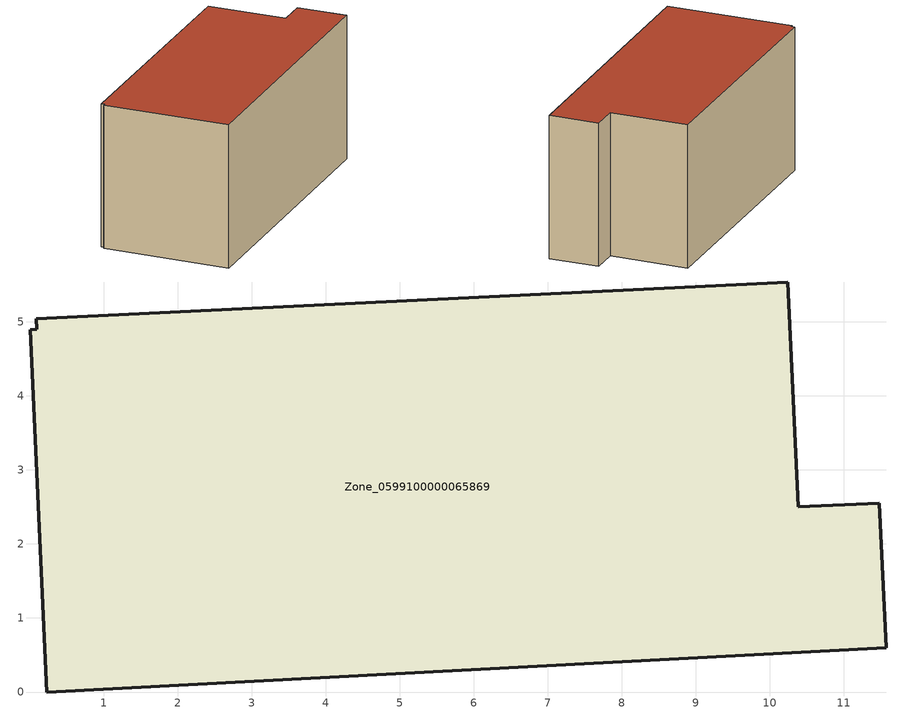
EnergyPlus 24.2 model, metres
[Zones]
Zone_0599100000065869
 floor ground (C_G): 0.23,0 0.01,4.9 0.09,4.9 0.09,5.04 10.24,5.54 10.38,2.5 11.48,2.55 11.57,0.6 z0
 wall outside (C_F): 11.57,0.6 11.48,2.55 10.38,2.5 10.24,5.54 0.09,5.04 0.09,4.9 0.01,4.9 0.23,0 11.57,0.6 z0:5.61
 roof outside (C_R): 0.01,4.9 0.23,0 11.57,0.6 11.48,2.55 10.38,2.5 10.24,5.54 0.09,5.04 0.09,4.9 z5.61
[BUILDING]
Pand.0599100000065869: North Axis=0; Terrain=City; Loads Convergence Tolerance Value=0.04; Temperature Convergence Tolerance Value=0.4; Solar Distribution=FullExterior; Maximum Number of Warmup Days=25; Minimum Number of Warmup Days=1
[Site:Location]
Rotterdam.The.Hague.AP_ZH_NLD Design_Conditions: Latitude=51.96; Longitude=4.45; Time Zone=1; Elevation=-4.5
[SITE:GROUNDTEMPERATURE:BUILDINGSURFACE]
18, 18, 18, 18, 18, 18, 18, 18, 18, 18, 18, 18
[MATERIAL] Thermal Absorptance=0.9; Solar Absorptance=0.7; Visible Absorptance=0.7
Name | Roughness | Thickness | Conductivity | Density | Specific Heat
G.TI.1946-1964 | MediumSmooth | 0.15 | 1 | 540 | 1210
F.TI.1946-1964 | Rough | 0.3 | 0.857143 | 1920 | 840
R.TI.1946-1964 | MediumRough | 0.2 | 0.277778 | 1500 | 1000
[CONSTRUCTION]
C_G: G.TI.1946-1964
C_F: F.TI.1946-1964
C_R: R.TI.1946-1964
[ZONE]
Zone_0599100000065869: Type=1; Multiplier=1; Ceiling Height=Autocalculate; Volume=Autocalculate; Floor Area=autocalculate; Part of Total Floor Area=Yes
[ZONEINFILTRATION:DESIGNFLOWRATE]
Infil_Zone_0599100000065869: Zone or ZoneList or Space or SpaceList=Zone_0599100000065869; Schedule=AlwaysOn; Design Flow Rate Calculation Method=Flow/Area; Flow Rate per Floor Area=0.003; Constant Term Coefficient=1; Temperature Term Coefficient=0; Velocity Term Coefficient=0; Velocity Squared Term Coefficient=0
[HVACTEMPLATE:ZONE:IDEALLOADSAIRSYSTEM]
Zone_0599100000065869: Maximum Heating Supply Air Temperature=50; Minimum Cooling Supply Air Temperature=13; Maximum Heating Supply Air Humidity Ratio=0.0156; Minimum Cooling Supply Air Humidity Ratio=0.0077; Heating Limit=NoLimit; Cooling Limit=NoLimit; Dehumidification Control Type=ConstantSensibleHeatRatio; Cooling Sensible Heat Ratio=0.7; Dehumidification Setpoint=60; Humidification Control Type=None; Humidification Setpoint=30; Outdoor Air Method=None; Outdoor Air Flow Rate per Person=0.00944; Outdoor Air Flow Rate per Zone Floor Area=0; Outdoor Air Flow Rate per Zone=0; Demand Controlled Ventilation Type=None; Outdoor Air Economizer Type=NoEconomizer; Heat Recovery Type=None; Sensible Heat Recovery Effectiveness=0.7; Latent Heat Recovery Effectiveness=0.65
[ZONECONTROL:THERMOSTAT]
ThermostatControl_Zone_0599100000065869: Zone or ZoneList=Zone_0599100000065869; Control Type Schedule=DualSetpointControlType; Control 1=Thermostat_Zone_0599100000065869; Temperature Difference Between Cutout And Setpoint=0
[THERMOSTATSETPOINT:DUALSETPOINT]
Thermostat_Zone_0599100000065869: Heating Setpoint Temperature Schedule=HeatingSetpoint_Zone_0599100000065869; Cooling Setpoint Temperature Schedule=CoolingSetpoint_Zone_0599100000065869
[SCHEDULE:COMPACT]
HeatingSetpoint_Zone_0599100000065869: Through: 12/31, For: AllDays, Until: 24:00, 21
CoolingSetpoint_Zone_0599100000065869: Through: 12/31, For: AllDays, Until: 24:00, 24
DualSetpointControlType: Through: 12/31, For: AllDays, Until: 24:00, 4
AlwaysOn: Through: 12/31, For: AllDays, Until: 24:00, 1
